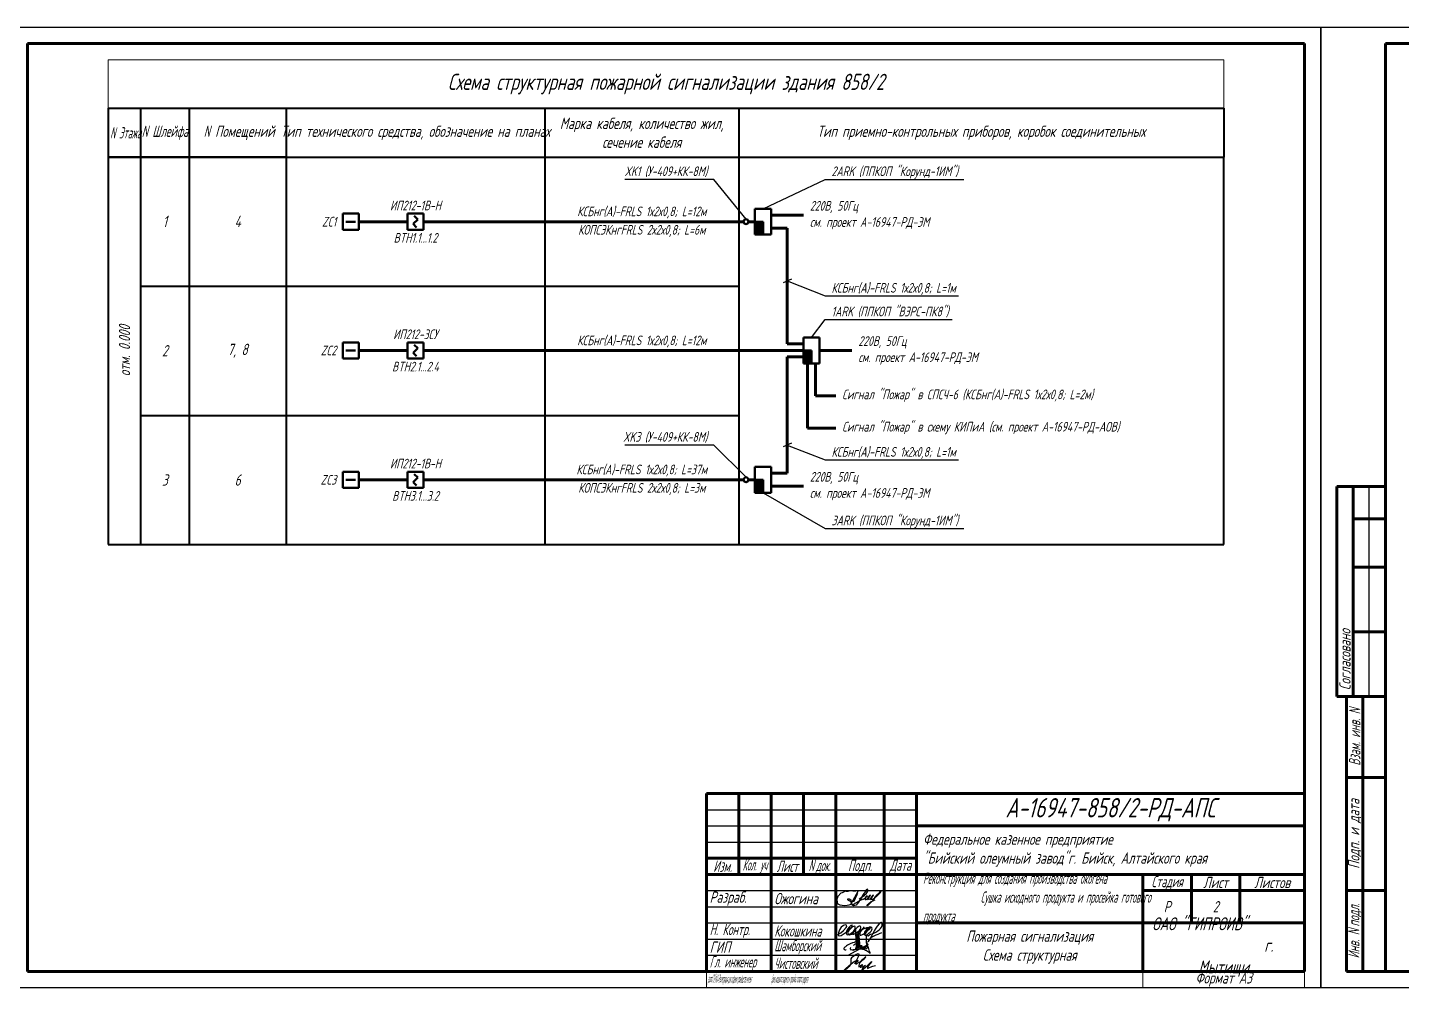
# Model space of a CAD drawing. Header units: millimetres. Extents: x 1036 to 2797, y -46 to 578.
# Drawn here: x 1476.2 to 1901.2, y 280.5 to 577.5 of the extents above; entities that cross this region are included whole.
import ezdxf
from ezdxf import colors
from ezdxf.entities.mleader import LeaderData, LeaderLine
from ezdxf.math import Vec2, Vec3

# ---------------------------------------------------------------- set-up
doc = ezdxf.new("R2010")
doc.units = ezdxf.units.MM
doc.layers.get('Defpoints').update_dxf_attribs({"color": 33})
for name, color, linetype, lineweight in [('Датчики (Вновь)', 2, 'Continuous', 50), ('Линия выноска', 137, 'Continuous', 25), ('Линия связи (Вновь)', 3, 'Continuous', 60), ('ППК и др. приБоры', 171, 'Continuous', 50), ('Рамка толстая', 7, 'Continuous', 60), ('Рамка тонкая', 5, 'Continuous', 25), ('Связь', 84, 'Continuous', 50), ('Схема ОПС ПТ', 9, 'Continuous', 25), ('Текст', 2, 'Continuous', 25), ('Штампы', 252, 'Continuous', 25)]:
    doc.layers.add(name, color=color, linetype=linetype, lineweight=lineweight)
doc.styles.add('Simplex', font='simplex.shx', dxfattribs={"width": 0.7, "oblique": 15})

# ---------------------------------------------------------------- blocks, each defined once
blk = doc.blocks.new('A$C7D080345')
at = {"layer": 'Рамка толстая'}
for p, q in [((20, 292), (20, 5)), ((625, 292), (20, 292)), ((20, 5), (625, 5))]:
    blk.add_line(p, q, dxfattribs=at)
at = {"layer": 'Рамка тонкая'}
for p, q in [((0, 297), (0, 0)), ((630, 297), (0, 297)), ((0, 0), (630, 0))]:
    blk.add_line(p, q, dxfattribs=at)
blk = doc.blocks.new('*T20')
at = {"layer": 'Штампы', "color": 0, "linetype": 'ByBlock', "lineweight": 60, "transparency": 16777216}
for p, q in [((0, 0), (0, 85)), ((0, 85), (12, 85)), ((5, 0), (5, 85)), ((12, 0), (12, 85)), ((0, 60), (12, 60)), ((0, 25), (12, 25)), ((0, 0), (12, 0))]:
    blk.add_line(p, q, dxfattribs=at)
at = {"layer": 'Штампы', "color": 2, "transparency": 16777216, "char_height": 3.5, "attachment_point": 5, "rotation": 90, "style": 'Simplex'}
for s, insert, width in [('{\\W0.6;Взам. инв. \\Q15;N}', (2.5, 72.5), 25), ('Подп. и дата', (2.5, 42.5), 35), ('{\\W0.6;Инв. \\Q15;N\\fArial|b0|i0|c0|p34;\\Q15; \\Fsimplex|c204;подл.}', (2.5, 12.5), 25)]:
    blk.add_mtext(s, dxfattribs=dict(at, insert=insert, width=width))
blk = doc.blocks.new('*T21')
at = {"layer": 'Штампы', "color": 0, "linetype": 'ByBlock', "lineweight": 60, "transparency": 16777216}
for p, q in [((0, 0), (0, 65)), ((0, 65), (15, 65)), ((5, 0), (5, 65)), ((15, 0), (15, 65)), ((5, 55), (15, 55)), ((5, 40), (15, 40)), ((5, 20), (15, 20)), ((0, 0), (15, 0))]:
    blk.add_line(p, q, dxfattribs=at)
at = {"layer": 'Штампы', "color": 5, "linetype": 'ByBlock', "lineweight": 25, "transparency": 16777216}
blk.add_line((10, 0), (10, 65), dxfattribs=at)
at = {"layer": 'Штампы', "color": 2, "transparency": 16777216, "insert": (2.5, 2), "char_height": 3.5, "width": 61, "attachment_point": 4, "rotation": 90, "style": 'Simplex'}
blk.add_mtext('Согласовано', dxfattribs=at)
blk = doc.blocks.new('A$C632518C5')
at = {"layer": 'Рамка толстая'}
for p, q in [((20, 292), (20, 5)), ((415, 292), (20, 292)), ((415, 5), (415, 292)), ((20, 5), (415, 5))]:
    blk.add_line(p, q, dxfattribs=at)
at = {"layer": 'Рамка тонкая'}
for p, q in [((0, 297), (0, 0)), ((420, 297), (0, 297)), ((420, 0), (420, 297)), ((0, 0), (420, 0))]:
    blk.add_line(p, q, dxfattribs=at)
blk = doc.blocks.new('*T27')
at = {"layer": 'Defpoints', "color": 8, "linetype": 'ByBlock', "lineweight": 0, "transparency": 16777216}
for p, q in [((0, -55), (0, -60)), ((135, -55), (135, -60)), ((185, -55), (185, -60)), ((0, -60), (185, -60))]:
    blk.add_line(p, q, dxfattribs=at)
at = {"layer": 'Штампы', "color": 0, "linetype": 'ByBlock', "lineweight": 60, "transparency": 16777216}
for p, q in [((0, 0), (185, 0)), ((0, 0), (0, -55)), ((10, 0), (10, -25)), ((20, 0), (20, -55)), ((30, 0), (30, -25)), ((40, 0), (40, -55)), ((55, 0), (55, -55)), ((65, 0), (65, -55)), ((185, 0), (185, -55)), ((65, -10), (185, -10)), ((0, -20), (65, -20)), ((0, -25), (185, -25)), ((135, -25), (135, -55)), ((150, -25), (150, -40)), ((165, -25), (165, -40)), ((135, -30), (185, -30)), ((65, -40), (185, -40)), ((0, -55), (185, -55))]:
    blk.add_line(p, q, dxfattribs=at)
at = {"layer": 'Штампы', "color": 5, "linetype": 'ByBlock', "lineweight": 25, "transparency": 16777216}
for p, q in [((0, -5), (65, -5)), ((0, -10), (65, -10)), ((0, -15), (65, -15)), ((0, -30), (65, -30)), ((0, -35), (65, -35)), ((0, -40), (65, -40)), ((0, -45), (65, -45)), ((0, -50), (65, -50))]:
    blk.add_line(p, q, dxfattribs=at)
at = {"layer": 'Штампы', "color": 2, "transparency": 16777216, "style": 'Simplex'}
for s, insert, char_height, width, attachment_point in [('А-16947-858/2-РД-АПС', (125, -5), 6, 120, 5), ('Федеральное казенное предприятие\\P"Бийский олеумный завод"г. Бийск, Алтайского края', (67, -17.5), 3.5, 116, 4), ('{\\W0.6;Изм.}', (5, -22.5), 3.5, 10, 5), ('{\\W0.4;Кол. уч}', (15, -22.5), 3.5, 10, 5), ('{\\W0.6;Лист}', (25, -22.5), 3.5, 10, 5), ('{\\Q15;\\W0.5;N\\fArial|b0|i0|c0|p34;\\Q15; \\Fsimplex|c204;док.}', (35, -22.5), 3.5, 10, 5), ('{\\W0.6;Подп.}', (47.5, -22.5), 3.5, 15, 5), ('{\\W0.6;Дата}', (60, -22.5), 3.5, 10, 5), ('{\\W0.4;Реконструкция для создания производства окогена                               Сушка исходного продукта и просейка готового продукта }', (67, -32.5), 3.5, 66, 4), ('{\\W0.6;Стадия}', (142.5, -27.5), 3.5, 15, 5), ('Лист', (157.5, -27.5), 3.5, 15, 5), ('Листов', (175, -27.5), 3.5, 20, 5), ('Разраб.', (1, -32.5), 3.5, 18, 4), ('Ожогина', (21, -32.5), 3.5, 18, 4), ('Р', (142.5, -35), 3.5, 15, 5), ('2', (157.5, -35), 3.5, 15, 5), ('ОАО "ГИПРОИВ"                         г. Мытищи', (160, -47.5), 4, 50, 5), ('{\\W0.6;Н. Контр.}', (1, -42.5), 3.5, 18, 4), ('{\\W0.6;Кокошкина}', (21, -42.5), 3.5, 18, 4), ('Пожарная сигнализация\\PСхема структурная', (100, -47.5), 3.5, 70, 5), ('ГИП', (1, -47.5), 3.5, 18, 4), ('{\\W0.5;Шамборский}', (21, -47.5), 3.5, 18, 4), ('{\\W0.5;Гл. инженер}', (1, -52.5), 3.5, 18, 4), ('{\\W0.5;Чистовский}', (21, -52.5), 3.5, 18, 4), ('Формат А3', (160, -57.5), 3.5, 50, 5)]:
    blk.add_mtext(s, dxfattribs=dict(at, insert=insert, char_height=char_height, width=width, attachment_point=attachment_point))
blk = doc.blocks.new('A$C09094F02')
at = {"layer": 'Рамка тонкая'}
for p, q in [((1.97, 4.33), (1.61, 4.15)), ((2.85, 4.72), (1.97, 4.33)), ((3.25, 4.78), (2.85, 4.72)), ((3.25, 4.78), (3.89, 4.82)), ((4.2, 4.83), (3.89, 4.82)), ((4.85, 4.87), (4.2, 4.83)), ((6.85, 4.68), (4.72, 0.96)), ((5.29, 4.81), (4.85, 4.87)), ((5.56, 4.78), (5.29, 4.81)), ((6.13, 4.7), (5.56, 4.78)), ((9.08, 4.62), (8.74, 4.22)), ((9.37, 5.07), (9.08, 4.62)), ((9.81, 5.41), (9.37, 5.07)), ((9.37, 3.99), (9.57, 4.27)), ((9.57, 4.27), (9.88, 4.8)), ((9.9, 5.13), (9.81, 5.41)), ((9.88, 4.8), (9.89, 4.99)), ((9.89, 4.97), (9.9, 5.13)), ((9.94, 5.34), (9.94, 5.34)), ((13.59, 4.52), (12.54, 3.43)), ((13.58, 4.5), (13.73, 4.66)), ((13.71, 4.33), (13.64, 4.19)), ((13.74, 4.39), (13.71, 4.33)), ((13.73, 4.66), (13.83, 4.76)), ((13.77, 4.43), (13.74, 4.39)), ((13.84, 4.53), (13.77, 4.43)), ((13.83, 4.76), (13.94, 4.85)), ((13.87, 4.58), (13.84, 4.53)), ((13.93, 4.71), (13.87, 4.58)), ((13.97, 4.77), (13.93, 4.71)), ((13.94, 4.85), (13.98, 4.89)), ((13.98, 4.89), (13.97, 4.81)), ((13.97, 4.81), (13.97, 4.77)), ((0.44, 2.54), (0.37, 2.32)), ((0.37, 2.32), (0.49, 1.27)), ((0.66, 3.22), (0.44, 2.54)), ((0.49, 1.27), (0.69, 0.89)), ((1.61, 4.15), (0.66, 3.2)), ((0.69, 0.89), (1.23, 0.53)), ((1.23, 0.53), (1.94, 0.43)), ((1.94, 0.43), (2.83, 0.4)), ((2.83, 0.4), (3.56, 0.46)), ((3.56, 0.46), (4.19, 0.58)), ((3.72, 2.34), (3.66, 2.29)), ((3.66, 2.29), (3.66, 2.24)), ((3.66, 2.24), (3.73, 2.08)), ((3.81, 2.36), (3.72, 2.34)), ((3.72, 2.1), (3.86, 1.97)), ((3.93, 2.37), (3.81, 2.36)), ((3.85, 1.97), (4.41, 1.74)), ((3.98, 2.35), (3.93, 2.37)), ((4.06, 2.34), (3.98, 2.35)), ((4.23, 2.29), (4.06, 2.34)), ((4.19, 0.58), (4.74, 0.74)), ((4.38, 2.26), (4.23, 2.29)), ((4.79, 1.9), (4.38, 2.26)), ((4.41, 1.74), (4.66, 1.75)), ((4.66, 1.75), (5.05, 1.79)), ((4.72, 0.96), (4.84, 1.8)), ((4.74, 0.74), (5.14, 0.89)), ((4.8, 1.84), (4.78, 1.92)), ((4.81, 1.81), (4.8, 1.84)), ((4.82, 1.76), (4.81, 1.81)), ((4.82, 1.7), (4.82, 1.76)), ((5.08, 0.43), (5.34, 0.72)), ((5.5, 0.24), (5.08, 0.46)), ((5.34, 0.72), (5.72, 0.93)), ((6.52, 3.63), (5.5, 1.41)), ((6.27, 0.44), (5.5, 0.24)), ((5.66, 1.8), (5.68, 1.8)), ((5.72, 0.93), (8.35, 2.39)), ((6.67, 0.91), (6.27, 0.44)), ((6.73, 4.08), (6.52, 3.63)), ((7.02, 1.43), (6.67, 0.91)), ((7.36, 1.92), (7.02, 1.43)), ((7.25, 2.4), (7.9, 2.83)), ((7.65, 2.43), (7.36, 1.92)), ((8.03, 3.04), (7.65, 2.43)), ((7.8, 2.09), (8.35, 2.39)), ((7.84, 2.8), (8.77, 3.38)), ((8.39, 3.71), (8.03, 3.04)), ((8.36, 2.19), (8.54, 2.32)), ((8.74, 4.22), (8.39, 3.71)), ((8.54, 2.32), (8.7, 2.43)), ((8.7, 2.43), (9, 2.65)), ((8.77, 3.38), (9.12, 3.73)), ((9, 2.65), (9.26, 2.8)), ((9.1, 2.61), (9.08, 2.41)), ((9.08, 2.41), (9.11, 2.29)), ((9.2, 2.85), (9.1, 2.61)), ((9.11, 2.29), (9.14, 2.22)), ((9.12, 3.73), (9.37, 3.99)), ((9.14, 2.22), (9.39, 2.18)), ((9.24, 2.99), (9.2, 2.85)), ((9.38, 3.18), (9.24, 2.99)), ((9.26, 2.8), (9.54, 3.09)), ((9.43, 3.24), (9.38, 3.18)), ((9.39, 2.18), (9.45, 2.25)), ((9.5, 3.05), (9.4, 2.94)), ((9.72, 3.37), (9.43, 3.24)), ((9.45, 2.25), (9.66, 2.36)), ((9.72, 3.37), (9.5, 3.05)), ((9.54, 3.09), (9.63, 3.25)), ((9.66, 2.36), (9.86, 2.51)), ((9.73, 0.42), (9.88, 0.68)), ((9.75, 0.24), (9.73, 0.42)), ((11.24, 1.71), (9.8, 0.24)), ((9.85, 2.51), (9.84, 2.25)), ((9.84, 2.25), (10.52, 2.4)), ((9.93, 2.73), (9.85, 2.51)), ((9.86, 2.51), (10.14, 2.73)), ((9.88, 0.68), (10.13, 0.91)), ((10.07, 2.95), (9.93, 2.73)), ((10.22, 3.13), (10.07, 2.95)), ((10.13, 2.76), (10.33, 2.97)), ((10.13, 0.91), (10.34, 1.14)), ((10.36, 3.32), (10.22, 3.13)), ((10.33, 2.97), (10.56, 3.24)), ((10.34, 1.14), (10.75, 1.38)), ((10.48, 3.44), (10.36, 3.32)), ((10.42, 2.38), (10.77, 2.5)), ((10.74, 3.53), (10.48, 3.44)), ((10.56, 3.24), (10.68, 3.38)), ((10.67, 3.36), (10.74, 3.53)), ((10.76, 2.51), (10.75, 2.25)), ((10.75, 2.25), (11.09, 2.33)), ((10.75, 1.38), (10.98, 1.56)), ((10.84, 2.72), (10.76, 2.51)), ((10.77, 2.5), (11.05, 2.73)), ((10.98, 2.95), (10.84, 2.72)), ((11.13, 3.12), (10.98, 2.95)), ((10.98, 1.56), (11.56, 1.82)), ((11.04, 2.76), (11.24, 2.97)), ((11.05, 2.31), (11.35, 2.34)), ((11.27, 3.32), (11.13, 3.12)), ((11.24, 2.97), (11.47, 3.24)), ((11.62, 2.14), (11.24, 1.71)), ((11.39, 3.44), (11.27, 3.32)), ((11.35, 2.34), (11.65, 2.53)), ((11.65, 3.53), (11.39, 3.44)), ((11.47, 3.24), (11.59, 3.37)), ((11.56, 1.82), (11.72, 1.94)), ((11.59, 3.35), (11.65, 3.53)), ((11.84, 2.5), (11.62, 2.14)), ((11.72, 1.94), (12.16, 2.12)), ((12.54, 3.43), (11.84, 2.5)), ((11.94, 2.93), (12.61, 3.19)), ((12.61, 3.19), (13.65, 4.21))]:
    blk.add_line(p, q, dxfattribs=at)
blk.add_point((0, 0), dxfattribs=at)
blk = doc.blocks.new('A$C764A7DD2')
at = {"layer": 'Рамка тонкая'}
for points in [[(0.64, 2.29), (1.55, 2.78), (2.35, 3.54), (3.25, 4.42), (3.42, 4.78), (3.33, 5.15), (2.94, 5.32), (2.35, 5.07), (1.72, 4.56), (1.13, 3.68), (0.91, 3.12), (0.85, 2.75), (0.71, 2.16), (0.78, 1.93), (1.03, 1.82), (1.63, 1.97), (2.31, 2.39), (3.18, 3), (4.24, 4.04), (4.93, 4.62), (5.16, 5), (5.03, 5.15), (4.71, 5.06), (4.27, 4.6), (3.66, 3.91), (3.31, 3.23), (3.26, 2.74), (3.38, 2.3), (3.76, 2.2), (4.36, 2.42), (4.88, 2.81), (5.49, 3.23), (5.9, 3.87), (6, 4.2), (6.04, 4.8), (5.77, 4.88), (5.19, 4.63), (4.64, 4.14), (4.1, 3.55), (3.67, 2.91), (3.8, 2.52), (4.33, 2.22), (4.91, 2.34), (5.38, 2.72), (5.97, 3.53)], [(5.94, 3.54), (5.23, 2.82), (5.21, 2.37), (5.57, 2.4), (6.03, 2.63), (6.4, 2.87), (6.71, 3.09), (7.06, 3.33), (7.32, 3.54), (7.51, 3.8), (7.66, 4.03), (7.72, 4.33), (7.76, 4.57), (7.66, 4.74), (7.52, 4.83), (7.24, 4.83), (7.01, 4.73), (6.65, 4.45), (6.39, 4.2), (6.16, 3.97), (6.06, 3.69), (6.08, 3.53), (6.07, 3.05), (6.31, 2.77), (7.32, 3.3), (7.72, 3.59), (8.21, 3.96), (8.54, 4.29), (8.77, 4.67), (7.84, 3.47), (7.2, 2.63), (6.95, 2.36), (7.61, 3.15), (8.21, 3.78), (8.78, 4.09), (9.19, 4.27), (9.64, 4.41), (10.05, 4.49)], [(8.46, 2.41), (9.12, 2.83), (9.43, 3.13), (9.75, 3.57), (10.1, 3.95), (10.48, 4.22), (10.74, 4.46), (10.1, 3.75), (9.56, 3.09), (9.08, 2.58), (8.87, 2.23), (9.09, 2.05), (9.44, 2.07), (9.86, 2.32), (10.21, 2.69), (10.66, 3.03), (10.92, 3.33), (11.16, 3.77), (11.26, 4.07), (11.16, 4.36), (10.83, 4.53), (10.46, 4.53), (9.47, 3.79), (9.12, 3.35), (8.85, 3.01), (8.74, 2.62), (8.87, 2.2), (10.08, 1.9), (10.56, 2.33), (11.54, 2.57), (12.39, 2.98), (13, 3.37), (13.46, 3.77), (13.86, 4.17), (14.14, 4.58), (14.36, 5.07), (14.4, 5.45), (14.33, 5.76), (14.2, 5.95), (13.99, 5.98), (13.77, 5.86), (13.39, 5.53), (12.83, 4.82), (12.39, 4.25), (11.93, 3.43), (11.61, 2.82), (11.12, 1.94), (10.7, 1.24), (10.35, 0.63), (10.08, 0.16), (10.15, 0), (10.21, 0.41), (11.1, 1.47), (11.64, 1.79), (12.51, 2.16), (13.08, 2.36), (13.57, 2.58), (14.3, 2.91)], [(7.59, 3.14), (7.46, 2.58), (7.5, 2.21), (7.6, 2.07), (7.79, 2.07), (8.03, 2.18), (8.3, 2.31), (8.48, 2.41)]]:
    blk.add_lwpolyline(points, dxfattribs=at)
blk.add_point((0, 0.88), dxfattribs=at)
blk = doc.blocks.new('A$C06937CDB')
at = {"layer": 'Рамка тонкая'}
for points in [[(4.68, 2.39), (4.58, 2.24), (4.48, 2.05), (4.49, 1.94), (4.67, 1.78), (5.08, 1.64), (5.36, 1.6), (5.68, 1.65), (5.9, 1.75), (6.08, 1.87), (6.17, 2.03), (6.29, 2.33), (6.37, 2.75), (6.43, 3.29), (6.48, 4.23), (6.49, 4.56), (6.48, 4.91), (6.53, 5.46), (6.59, 6.14), (6.66, 6.62), (6.72, 6.63), (6.69, 6.02), (6.64, 5.17), (6.62, 4.37), (6.61, 4.04), (6.65, 3.71), (6.67, 3.2), (6.6, 2.67), (6.54, 2.12), (6.47, 1.71), (6.42, 1.65), (6.37, 2.01), (6.37, 2.49), (6.38, 3.21), (6.37, 3.99), (6.33, 4.72), (6.31, 5.09), (6.27, 5.55), (6.25, 6.06), (6.25, 6.55), (6.23, 7.08)], [(4.54, 1.65), (5.39, 1.71), (6.22, 1.82), (6.89, 1.89), (7.27, 1.93), (7.76, 1.93), (8.26, 1.89), (8.59, 1.84), (8.9, 1.74), (9.23, 1.6), (9.5, 1.41), (9.79, 1.24), (10.1, 1.01), (10.35, 0.78), (10.57, 0.6), (10.68, 0.57), (10.6, 0.81), (10.47, 1.12), (10.33, 1.55), (10.22, 1.95), (10.09, 2.33), (9.96, 2.81), (9.79, 3.39), (9.64, 4.02), (9.56, 4.51), (9.51, 4.88), (9.5, 5.32), (9.54, 5.78), (9.6, 6.16), (9.64, 6.45)], [(6.66, 3.16), (6.7, 2.81), (6.73, 2.43), (6.79, 2.16), (6.85, 2.12), (6.92, 2.44), (6.98, 2.83), (7.03, 3.28), (7.08, 3.77), (7.07, 4.1), (7.07, 4.46), (7.06, 4.97), (7.03, 5.5), (6.98, 6), (6.96, 6.41), (6.96, 6.83), (6.93, 7.06), (6.85, 6.77), (6.84, 6.44), (6.81, 5.78), (6.79, 5.34), (6.82, 4.84), (6.88, 4.07), (6.95, 3.5), (7.04, 2.89), (7.11, 2.52), (7.18, 2.3), (7.26, 2.29), (7.32, 2.48), (7.37, 2.75), (7.4, 3.03), (7.41, 3.56), (7.4, 3.98), (7.39, 4.41), (7.37, 4.66), (7.33, 5.01), (7.29, 5.33), (7.23, 5.7), (7.16, 6.19), (7.11, 6.44), (7.09, 6.03), (7.1, 5.53), (7.09, 5.08), (7.15, 4.63), (7.21, 4.17), (7.27, 3.77), (7.36, 3.25), (7.45, 2.99), (7.55, 2.9), (7.64, 2.88), (7.72, 2.92), (7.78, 2.97), (7.83, 3.04), (7.87, 3.09)], [(9.66, 2.44), (9.67, 2.53), (9.59, 2.61), (9.47, 2.7), (9.37, 2.73), (9.26, 2.69), (9.2, 2.55), (9.15, 2.42), (9.16, 2.25), (9.21, 2.08), (9.38, 1.99), (9.54, 2.02), (9.65, 2.1), (9.74, 2.21), (9.81, 2.34), (9.86, 2.52), (9.83, 2.68), (9.79, 2.89), (9.74, 3.06), (9.68, 3.25), (9.62, 3.48), (9.56, 3.71), (9.52, 3.92), (9.49, 4.15), (9.49, 4.35)], [(5.53, 3.07), (5.72, 3.22), (5.91, 3.36), (6.1, 3.47), (6.29, 3.59), (6.48, 3.7), (6.51, 3.75), (6.56, 3.82), (6.57, 3.91), (6.53, 4.02), (6.42, 4.1), (6.28, 4.12), (6.06, 4.08), (5.69, 3.97), (5.17, 3.79), (4.5, 3.51), (4.08, 3.32), (3.62, 3.08), (3.3, 2.87), (3.01, 2.62), (2.81, 2.46), (2.65, 2.26), (2.53, 2.06), (2.52, 1.93), (2.58, 1.79), (2.72, 1.71), (2.88, 1.65), (3.07, 1.62), (3.24, 1.6)], [(3.81, 0), (10.11, 3.41)], [(8.09, 2.48), (8.15, 2.49), (8.19, 2.54), (8.21, 2.61), (8.21, 2.68), (8.19, 2.73), (8.16, 2.79), (8.11, 2.85), (8.04, 2.89), (7.97, 2.91), (7.89, 2.92), (7.82, 2.9), (7.76, 2.84), (7.72, 2.78), (7.7, 2.67), (7.7, 2.57), (7.7, 2.41), (7.75, 2.29), (7.82, 2.17), (7.88, 2.13), (7.94, 2.09), (8.01, 2.12), (8.06, 2.18), (8.05, 2.28), (8.02, 2.37), (7.98, 2.35), (7.98, 2.3), (8.02, 2.23), (8.05, 2.18), (8.08, 2.15), (8.17, 2.09), (8.2, 2.08), (8.26, 2.09), (8.32, 2.12), (8.37, 2.16), (8.37, 2.22), (8.38, 2.3), (8.36, 2.36), (8.29, 2.38), (8.29, 2.3), (8.33, 2.22), (8.38, 2.16), (8.47, 2.1), (8.55, 2.1), (8.63, 2.12), (8.71, 2.19), (8.73, 2.26), (8.75, 2.35), (8.74, 2.47), (8.67, 2.54), (8.6, 2.53), (8.64, 2.43), (8.71, 2.29), (8.81, 2.16), (8.9, 2.14), (9.03, 2.19), (9.09, 2.3), (9.1, 2.4), (9.09, 2.5), (9.05, 2.56), (9.01, 2.52), (9.03, 2.45), (9.09, 2.34), (9.16, 2.29), (9.24, 2.3), (9.29, 2.36), (9.31, 2.42)]]:
    blk.add_lwpolyline(points, dxfattribs=at)
blk.add_point((0, 1.11), dxfattribs=at)
blk = doc.blocks.new('A$C2B280688')
at = {"layer": 'Рамка тонкая'}
blk.add_lwpolyline([(5.9, 2.28), (6.23, 2.95), (6.74, 3.98), (7.05, 4.58), (7.26, 5.14), (7.2, 5.36), (6.87, 5.4), (6.35, 5.18), (5.58, 4.7), (4.9, 4.13), (4.65, 3.83), (4.68, 3.34), (4.71, 2.85), (4.65, 2.36), (4.11, 1.47), (3.45, 0.73), (2.77, 0.33), (2.64, 0.37), (3.2, 0.97), (3.92, 1.64), (4.79, 2.37), (5.7, 3.02), (6.14, 3.24), (6.59, 3.47), (6.84, 3.33), (6.8, 3.06), (6.44, 2.93), (6.13, 2.57), (6.19, 2.35), (6.49, 2.37), (6.86, 2.59), (7.34, 2.87), (7.95, 3.27), (8.48, 3.66), (8.9, 3.97), (9.24, 4.32), (9.29, 4.51), (9.11, 4.39), (8.49, 3.82), (7.95, 3.37), (7.56, 2.83), (7.28, 2.26), (7.11, 1.8), (7.16, 1.44), (7.46, 1.46), (7.89, 1.68), (8.42, 2.02), (7.93, 1.87), (7.52, 1.64), (7.51, 1.3), (7.81, 1.3), (8.28, 1.39), (8.72, 1.59), (9.01, 1.79), (9.19, 1.95), (8.58, 1.25), (8.15, 0.65), (8.11, 0.32), (8.53, 0.66), (9.88, 1.9), (10.92, 2.95), (11.12, 3.02), (10.12, 1.84), (9.87, 1.32), (9.82, 0.92), (10.03, 1), (10.64, 1.29), (11.51, 1.58), (12.25, 1.85)], dxfattribs=at)
blk.add_point((0, 0), dxfattribs=at)
blk = doc.blocks.new('*T28')
at = {"layer": 'Defpoints', "color": 8, "linetype": 'ByBlock', "lineweight": 0, "transparency": 16777216}
for p, q in [((0, 0), (345, 0)), ((0, 0), (0, -15)), ((345, 0), (345, -15))]:
    blk.add_line(p, q, dxfattribs=at)
at = {"layer": 'Схема ОПС ПТ', "color": 0, "linetype": 'ByBlock', "lineweight": 40, "transparency": 16777216}
for p, q in [((0, -15), (345, -15)), ((0, -15), (0, -30.17)), ((10, -15), (10, -30.17)), ((25, -15), (25, -30.17)), ((55, -15), (55, -30.17)), ((135, -15), (135, -30.17)), ((195, -15), (195, -30.17)), ((345, -15), (345, -30.17)), ((0, -30.17), (345, -30.17))]:
    blk.add_line(p, q, dxfattribs=at)
at = {"layer": 'Схема ОПС ПТ', "color": 2, "transparency": 16777216, "attachment_point": 5, "style": 'Simplex'}
for s, insert, char_height, width in [('Схема структурная пожарной сигнализации здания 858/2', (172.5, -7.5), 5, 345), ('{\\fArial|b0|i0|c204|p34;\\W0.5; \\Fsimplex|c204;N Этажа}', (5, -22.58), 3.5, 10), ('{\\W0.6;N Шлейфа}', (17.5, -22.58), 3.5, 15), ('{\\fArial|b0|i0|c204|p34; \\Fsimplex|c204;\\Q15;\\W0.6;N} Помещений', (40, -22.58), 3.5, 30), ('Тип технического средства, обозначение на планах', (95, -22.58), 3.5, 80), ('Марка кабеля, количество жил, сечение кабеля', (165, -22.58), 3.5, 60), ('{\\C2;Тип приемно-контрольных приборов, коробок соединительных}', (270, -22.58), 3.5, 150)]:
    blk.add_mtext(s, dxfattribs=dict(at, insert=insert, char_height=char_height, width=width))
blk = doc.blocks.new('*T29')
at = {"layer": 'Схема ОПС ПТ', "color": 0, "linetype": 'ByBlock', "lineweight": 40, "transparency": 16777216}
for p, q in [((0, 0), (55, 0)), ((0, 0), (0, -120)), ((10, 0), (10, -120)), ((25, 0), (25, -120)), ((55, 0), (55, -120)), ((10, -40), (55, -40)), ((10, -80), (55, -80)), ((0, -120), (55, -120))]:
    blk.add_line(p, q, dxfattribs=at)
at = {"layer": 'Схема ОПС ПТ', "color": 0, "transparency": 16777216, "char_height": 3.5, "attachment_point": 5, "style": 'Simplex'}
for s, insert, width in [('{\\C2;1', (17.5, -20), 15), ('{\\C2;4', (40, -20), 30), ('{\\C2;2', (17.5, -60), 15), ('{\\C2;7, 8}', (40, -60), 30), ('{\\C2;3', (17.5, -100), 15), ('{\\C2;6}', (40, -100), 30)]:
    blk.add_mtext(s, dxfattribs=dict(at, insert=insert, width=width))
at = {"layer": 'Схема ОПС ПТ', "color": 0, "transparency": 16777216, "insert": (5, -60), "char_height": 3.5, "width": 120, "attachment_point": 5, "rotation": 90, "style": 'Simplex'}
blk.add_mtext('{\\C2;отм. 0.000}', dxfattribs=at)
blk = doc.blocks.new('A$C22FD429A')
at = {"layer": 'Датчики (Вновь)'}
for p, q in [((0, 5), (5, 5)), ((0, 0), (0, 5)), ((3.21, 3.21), (2.15, 4.27)), ((5, 5), (5, 0)), ((5, 0), (0, 0)), ((1.79, 1.79), (3.21, 3.21)), ((1.79, 1.79), (2.85, 0.73))]:
    blk.add_line(p, q, dxfattribs=at)
blk = doc.blocks.new('A$C20C52002')
at = {"layer": 'Связь'}
for p, q in [((0, 5), (5, 5)), ((0, 0), (0, 5)), ((5, 5), (5, 0)), ((1, 2.5), (4, 2.5)), ((5, 0), (0, 0))]:
    blk.add_line(p, q, dxfattribs=at)
blk = doc.blocks.new('A$C3B4B2642')
at = {"layer": 'ППК и др. приБоры'}
blk.add_hatch(color=256, dxfattribs=at).paths.add_polyline_path([(4, 2.5), (4, 0), (8, 0), (8, 2.5)])
for p, q in [((0, 5), (0, 0)), ((8, 5), (0, 5)), ((8, 0), (8, 5)), ((4, 0), (4, 2.5)), ((4, 2.5), (8, 2.5)), ((0, 0), (8, 0))]:
    blk.add_line(p, q, dxfattribs=at)
blk = doc.blocks.new('_None')
blk = doc.blocks.new('_Oblique')
at = {"color": 0, "linetype": 'ByBlock', "lineweight": -2}
blk.add_line((-0.5, -0.5), (0.5, 0.5), dxfattribs=at)

msp = doc.modelspace()

# ---------------------------------------------------------------- linework, layer by layer
at = {"layer": 'Линия связи (Вновь)', "color": 1}
for p, q in [((1706.22, 519.42), (1716.22, 519.42)), ((1721.22, 477.59), (1731.22, 477.59)), ((1706.22, 435.59), (1716.22, 435.59))]:
    msp.add_line(p, q, dxfattribs=at)
at = {"layer": 'Линия связи (Вновь)'}
for p, q in [((1578.72, 517.42), (1593.72, 517.42)), ((1598.72, 517.42), (1636.22, 517.42)), ((1636.22, 517.42), (1697.72, 517.42)), ((1699.22, 517.42), (1701.22, 517.42)), ((1706.22, 515.42), (1711.22, 515.42)), ((1711.22, 479.59), (1711.22, 515.42)), ((1578.72, 477.59), (1593.72, 477.59)), ((1598.72, 477.59), (1636.22, 477.59)), ((1636.22, 477.59), (1716.22, 477.59)), ((1716.22, 479.59), (1711.22, 479.59)), ((1716.22, 475.59), (1711.22, 475.59)), ((1711.22, 475.59), (1711.22, 439.59)), ((1706.22, 439.59), (1711.22, 439.59)), ((1578.72, 437.59), (1593.72, 437.59)), ((1598.72, 437.59), (1636.22, 437.59)), ((1636.22, 437.59), (1697.72, 437.59)), ((1699.22, 437.59), (1701.22, 437.59))]:
    msp.add_line(p, q, dxfattribs=at)
at = {"layer": 'Линия связи (Вновь)', "color": 2}
for p, q in [((1717.47, 473.59), (1717.47, 453.59)), ((1719.97, 473.59), (1719.97, 463.59)), ((1719.97, 463.59), (1726.22, 463.59)), ((1717.47, 453.59), (1726.22, 453.59))]:
    msp.add_line(p, q, dxfattribs=at)
at = {"layer": 'Связь'}
for centre in [(1698.47, 517.42), (1698.47, 437.59)]:
    msp.add_circle(centre, 0.75, dxfattribs=at)
at = {"layer": 'Схема ОПС ПТ', "lineweight": 40}
for p, q in [((1636.22, 537.51), (1636.22, 417.51)), ((1696.22, 537.51), (1696.22, 417.51)), ((1846.22, 417.51), (1846.22, 537.51)), ((1556.22, 497.51), (1696.22, 497.51)), ((1556.22, 457.51), (1696.22, 457.51)), ((1556.22, 417.51), (1846.22, 417.51))]:
    msp.add_line(p, q, dxfattribs=at)

# ---------------------------------------------------------------- block references
for name, p in [('A$C632518C5', (1456.22, 280.51)), ('A$C7D080345', (1876.22, 280.51)), ('*T28', (1501.22, 567.51)), ('*T29', (1501.22, 537.51)), ('A$C20C52002', (1573.72, 514.92)), ('A$C22FD429A', (1593.72, 514.92)), ('A$C20C52002', (1573.72, 475.09)), ('A$C22FD429A', (1593.72, 475.09)), ('A$C20C52002', (1573.72, 435.09)), ('A$C22FD429A', (1593.72, 435.09)), ('*T21', (1881.22, 370.51)), ('*T20', (1884.22, 285.51)), ('*T27', (1686.22, 340.51))]:
    msp.add_blockref(name, p)
at = {"rotation": 270}
for p in [(1701.22, 521.42), (1716.22, 481.59), (1701.22, 441.59)]:
    msp.add_blockref('A$C3B4B2642', p, dxfattribs=at)
at = {"layer": 'Линия связи (Вновь)'}
msp.add_blockref('A$C09094F02', (1726.22, 305.51), dxfattribs=at)
at = {"layer": 'Рамка тонкая'}
for name, p in [('A$C09094F02', (1726.22, 305.51)), ('A$C764A7DD2', (1726.22, 294.63)), ('A$C06937CDB', (1726.22, 290.51)), ('A$C2B280688', (1726.22, 285.51))]:
    msp.add_blockref(name, p, dxfattribs=at)

# ---------------------------------------------------------------- texts
at = {"layer": 'Defpoints', "style": 'Simplex', "oblique": 15, "width": 0.1}
msp.add_text('\\pxsm0.75;{\\W0.4;Реконструкция для создания производства окогена                               Сушка исходного продукта и просейка готового продукта ', height=2.5, dxfattribs=at).set_placement((1686.48, 282.04))
at = {"layer": 'Текст', "ltscale": 100, "char_height": 3, "style": 'Simplex'}
for s, insert, width, attachment_point in [('ИП212-1В-Н', (1596.22, 520.92), 29.135, 8), ('220В, 50Гц\\Pсм. проект А-16947-РД-ЭМ', (1718.22, 519.42), 58.2701, 4), ('ZC1', (1571.72, 517.42), 8.57, 6), ('КСБнг(А)-FRLS 1х2х0,8; L=12м', (1666.22, 518.42), 60, 8), ('КОПСЭКнгFRLS 2х2х0,8; L=6м', (1666.22, 516.42), 60, 2), ('BTH1.1...1.2', (1596.22, 513.92), 29.135, 2), ('ИП212-3СУ', (1596.22, 481.09), 29.135, 8), ('КСБнг(А)-FRLS 1х2х0,8; L=12м', (1666.22, 478.51), 60, 8), ('220В, 50Гц\\Pсм. проект А-16947-РД-ЭМ', (1733.22, 477.59), 58.2701, 4), ('ZC2', (1571.72, 477.59), 8.57, 6), ('BTH2.1...2.4', (1596.22, 474.09), 29.135, 2), ('Сигнал "Пожар" в СПСЧ-6 (КСБнг(А)-FRLS 1х2х0,8; L=2м)', (1728.22, 463.59), 112.9891, 4), ('Сигнал "Пожар" в схему КИПиА (см. проект А-16947-РД-АОВ)', (1728.22, 453.59), 112.9891, 4), ('ИП212-1В-Н', (1596.22, 441.09), 29.135, 8), ('КСБнг(А)-FRLS 1х2х0,8; L=37м', (1666.22, 438.59), 60, 8), ('ZC3', (1571.72, 437.59), 8.57, 6), ('220В, 50Гц\\Pсм. проект А-16947-РД-ЭМ', (1718.22, 435.59), 58.2701, 4), ('BTH3.1...3.2', (1596.22, 434.09), 29.135, 2), ('КОПСЭКнгFRLS 2х2х0,8; L=3м', (1666.22, 436.59), 60, 2)]:
    msp.add_mtext(s, dxfattribs=dict(at, insert=insert, width=width, attachment_point=attachment_point))

# ---------------------------------------------------------------- leaders
at = {"layer": 'Линия выноска'}
ml = msp.add_multileader_mtext('Standard', dxfattribs=at)
ml.set_content('XK1 (У-409+КК-8М)', color=2, style='Simplex')
ml.set_leader_properties()
ml.set_arrow_properties(name='NONE')
ml.build(insert=Vec2(0, 0))
ml.multileader.update_dxf_attribs({"text_left_attachment_type": 6, "text_right_attachment_type": 6, "dogleg_length": 0})
ctx = ml.context
ctx.base_point, ctx.char_height, ctx.plane_origin = Vec3(1650.5, 530.52), 3, Vec3(1747.8, 470.19)
ctx.left_attachment, ctx.right_attachment, ctx.text_align_type = 6, 6, 2
notes = []
notes.append((ctx, [(0, (1, 1, 0), (1688.51, 530.52), (-1, 0), 0, [(0, [(1698.47, 518.17)], 0, [])])]))
ctx.mtext.insert, ctx.mtext.alignment, ctx.mtext.flow_direction = Vec3(1686.51, 534.52), 3, 5
ml = msp.add_multileader_mtext('Standard', dxfattribs=at)
ml.set_content('2ARK (ППКОП "Корунд-1ИМ")', color=2, style='Simplex')
ml.set_leader_properties()
ml.set_arrow_properties(name='NONE')
ml.build(insert=Vec2(0, 0))
ml.multileader.update_dxf_attribs({"text_left_attachment_type": 6, "text_right_attachment_type": 6, "dogleg_length": 0})
ctx = ml.context
ctx.base_point, ctx.char_height, ctx.plane_origin = Vec3(1722.91, 530.52), 3, Vec3(1747.8, 516.14)
ctx.left_attachment, ctx.right_attachment = 6, 6
notes.append((ctx, [(1, (1, 1, 0), (1722.91, 530.52), (1, 0), 0, [(0, [(1703.72, 521.42)], 0, [])])]))
ctx.mtext.insert, ctx.mtext.flow_direction = Vec3(1724.91, 534.52), 5
ml = msp.add_multileader_mtext('Standard', dxfattribs=at)
ml.set_content('КСБнг(А)-FRLS 1х2х0,8; L=1м', color=2, style='Simplex')
ml.set_leader_properties()
ml.set_arrow_properties(name='OBLIQUE')
ml.build(insert=Vec2(0, 0))
ml.multileader.update_dxf_attribs({"text_left_attachment_type": 6, "text_right_attachment_type": 6, "dogleg_length": 0, "arrow_head_size": 2})
ctx = ml.context
ctx.base_point, ctx.char_height, ctx.arrow_head_size, ctx.plane_origin = Vec3(1722.91, 494.46), 3, 2, Vec3(1747.8, 480.07)
ctx.left_attachment, ctx.right_attachment = 6, 6
notes.append((ctx, [(1, (1, 1, 0), (1722.91, 494.46), (1, 0), 0, [(0, [(1711.22, 499.09)], 0, [])])]))
ctx.mtext.insert, ctx.mtext.flow_direction = Vec3(1724.91, 498.46), 5
ml = msp.add_multileader_mtext('Standard', dxfattribs=at)
ml.set_content('1ARK (ППКОП "ВЭРС-ПК8")', color=2, style='Simplex')
ml.set_leader_properties()
ml.set_arrow_properties(name='NONE')
ml.build(insert=Vec2(0, 0))
ml.multileader.update_dxf_attribs({"text_left_attachment_type": 6, "text_right_attachment_type": 6, "dogleg_length": 0})
ctx = ml.context
ctx.base_point, ctx.char_height, ctx.plane_origin = Vec3(1722.91, 487.15), 3, Vec3(1747.8, 472.76)
ctx.left_attachment, ctx.right_attachment = 6, 6
notes.append((ctx, [(1, (1, 1, 0), (1722.91, 487.15), (1, 0), 0, [(0, [(1718.72, 481.59)], 0, [])])]))
ctx.mtext.insert, ctx.mtext.flow_direction = Vec3(1724.91, 491.15), 5
ml = msp.add_multileader_mtext('Standard', dxfattribs=at)
ml.set_content('XK3 (У-409+КК-8М)', color=2, style='Simplex')
ml.set_leader_properties()
ml.set_arrow_properties(name='NONE')
ml.build(insert=Vec2(0, 0))
ml.multileader.update_dxf_attribs({"text_left_attachment_type": 6, "text_right_attachment_type": 6, "dogleg_length": 0})
ctx = ml.context
ctx.base_point, ctx.char_height, ctx.plane_origin = Vec3(1650.1, 448.34), 3, Vec3(1747.8, 390.35)
ctx.left_attachment, ctx.right_attachment, ctx.text_align_type = 6, 6, 2
notes.append((ctx, [(0, (1, 1, 0), (1688.51, 448.34), (-1, 0), 0, [(0, [(1698.47, 438.34)], 0, [])])]))
ctx.mtext.insert, ctx.mtext.alignment, ctx.mtext.flow_direction = Vec3(1686.51, 452.34), 3, 5
ml = msp.add_multileader_mtext('Standard', dxfattribs=at)
ml.set_content('КСБнг(А)-FRLS 1х2х0,8; L=1м', color=2, style='Simplex')
ml.set_leader_properties()
ml.set_arrow_properties(name='OBLIQUE')
ml.build(insert=Vec2(0, 0))
ml.multileader.update_dxf_attribs({"text_left_attachment_type": 6, "text_right_attachment_type": 6, "dogleg_length": 0, "arrow_head_size": 2})
ctx = ml.context
ctx.base_point, ctx.char_height, ctx.arrow_head_size, ctx.plane_origin = Vec3(1722.91, 443.71), 3, 2, Vec3(1747.8, 429.32)
ctx.left_attachment, ctx.right_attachment = 6, 6
notes.append((ctx, [(1, (1, 1, 0), (1722.91, 443.71), (1, 0), 0, [(0, [(1711.22, 448.34)], 0, [])])]))
ctx.mtext.insert, ctx.mtext.flow_direction = Vec3(1724.91, 447.71), 5
ml = msp.add_multileader_mtext('Standard', dxfattribs=at)
ml.set_content('3ARK (ППКОП "Корунд-1ИМ")', color=2, style='Simplex')
ml.set_leader_properties()
ml.set_arrow_properties(name='NONE')
ml.build(insert=Vec2(0, 0))
ml.multileader.update_dxf_attribs({"text_left_attachment_type": 6, "text_right_attachment_type": 6, "dogleg_length": 0})
ctx = ml.context
ctx.base_point, ctx.char_height, ctx.plane_origin = Vec3(1722.91, 422.5), 3, Vec3(1747.8, 408.11)
ctx.left_attachment, ctx.right_attachment = 6, 6
notes.append((ctx, [(1, (1, 1, 0), (1722.91, 422.5), (1, 0), 0, [(0, [(1703.72, 433.59)], 0, [])])]))
ctx.mtext.insert, ctx.mtext.flow_direction = Vec3(1724.91, 426.5), 5
for ctx, leaders in notes:
    for number, flags, end, landing, length, lines in leaders:
        leader = LeaderData()
        leader.index, (leader.has_last_leader_line, leader.has_dogleg_vector, leader.attachment_direction) = number, flags
        leader.last_leader_point, leader.dogleg_vector, leader.dogleg_length = Vec3(end), Vec3(landing), length
        for number, points, colour, breaks in lines:
            line = LeaderLine()
            line.index, line.vertices, line.color, line.breaks = number, Vec3.list(points), colors.encode_raw_color(colour), breaks
            leader.lines.append(line)
        ctx.leaders.append(leader)

doc.saveas('drawing.dxf')
